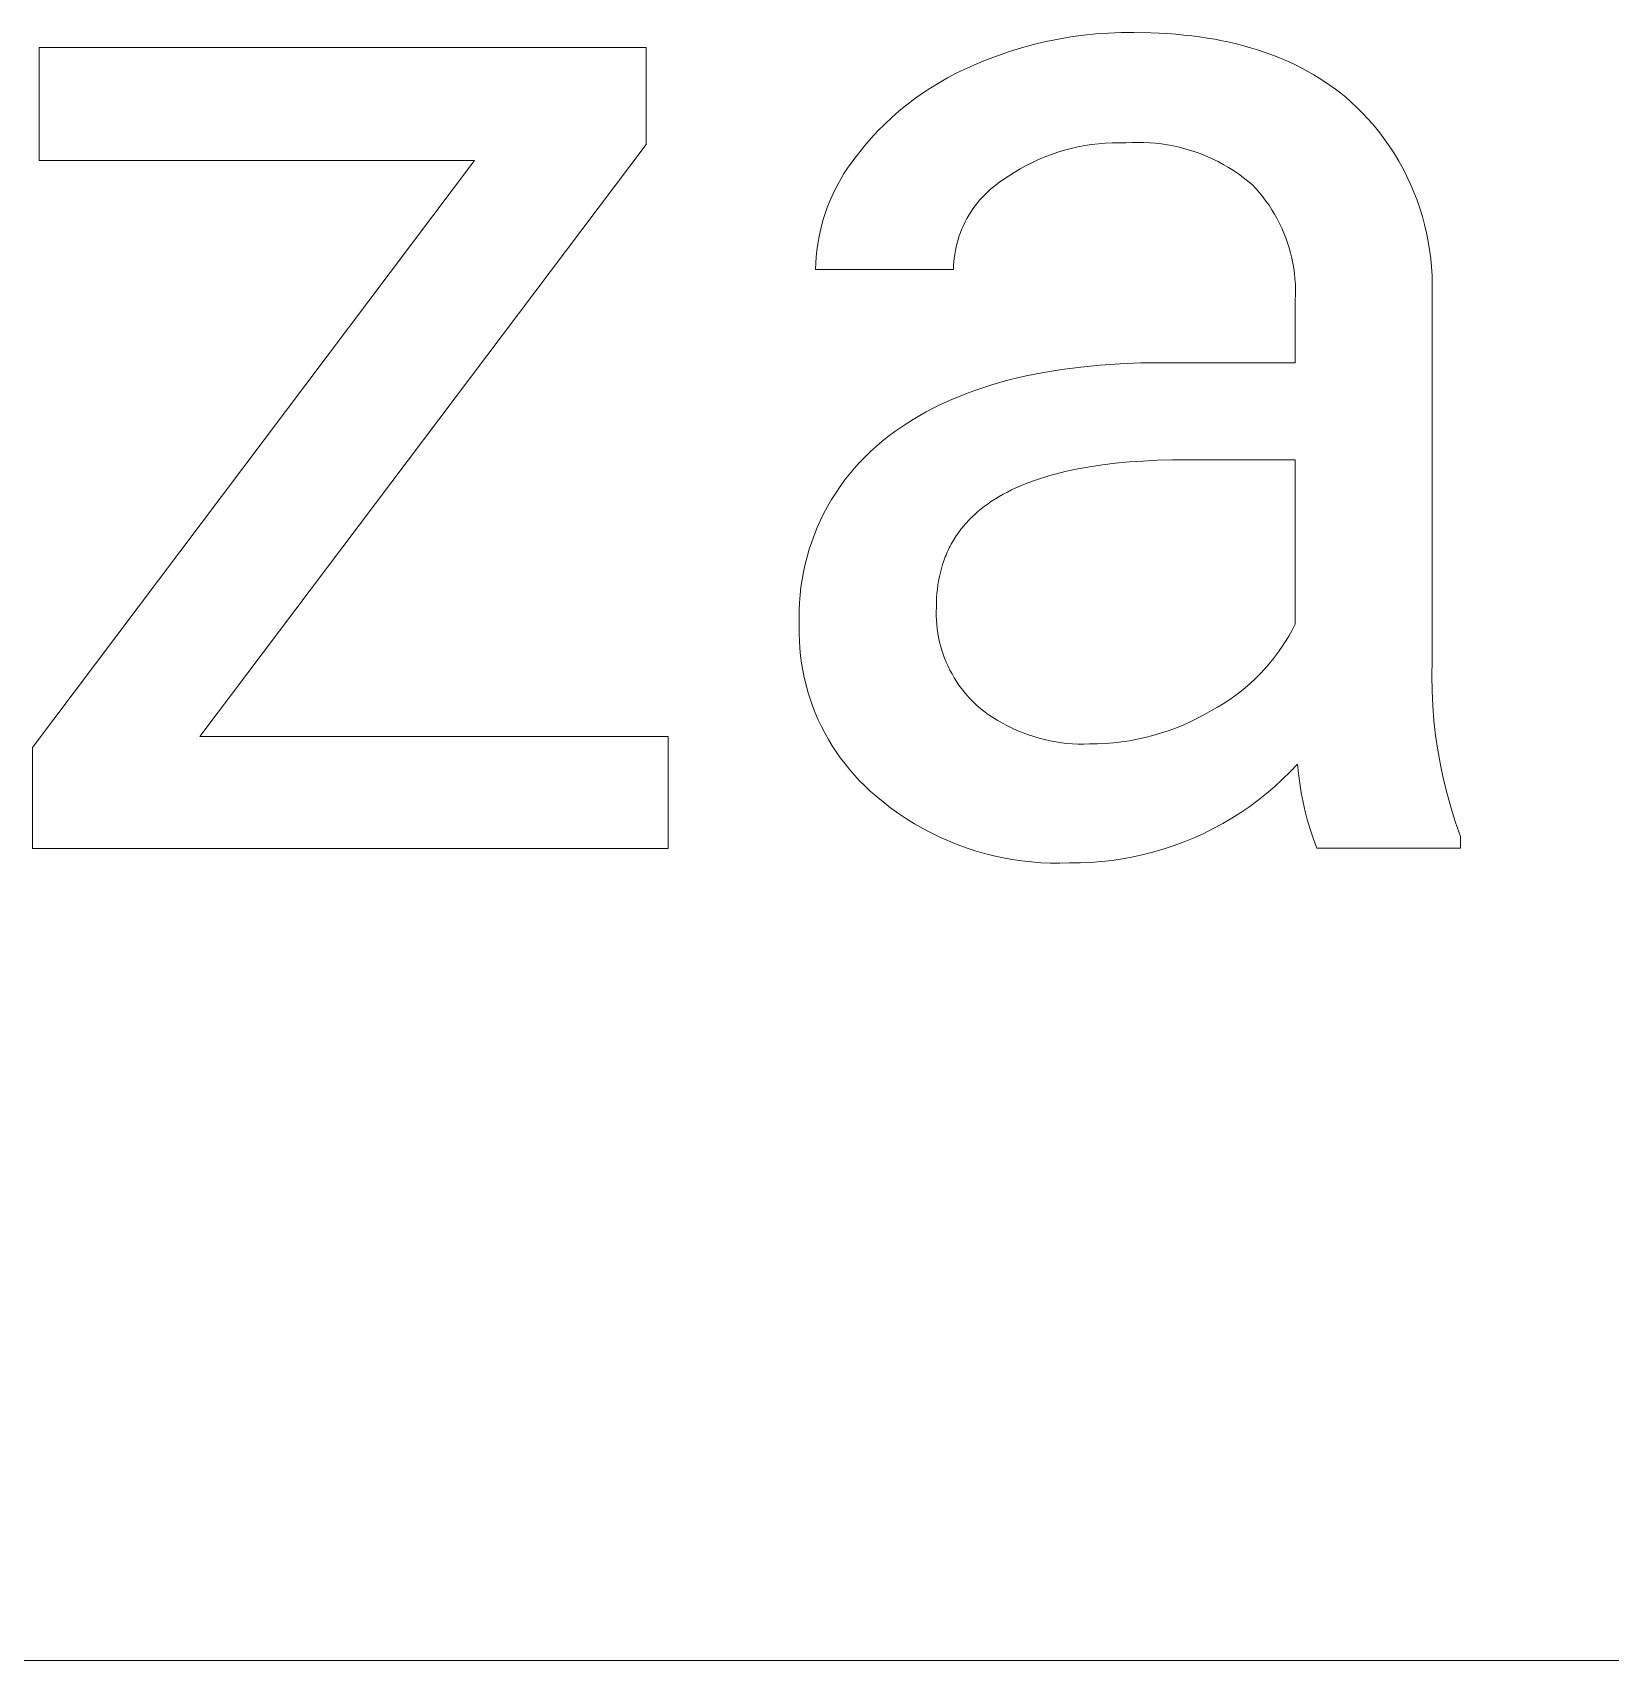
# Model space of a CAD drawing. Header units: millimetres. Extents: x -1421 to 3505, y -683 to 2759.
# Drawn here: x 2107.4 to 2175.7, y -407.4 to -337 of the extents above; entities that cross this region are included whole.
import ezdxf

# ---------------------------------------------------------------- set-up
doc = ezdxf.new("R2010")
doc.units = ezdxf.units.MM
doc.header["$MEASUREMENT"] = 0
doc.layers.add('Domyślny', color=7, linetype='Continuous', true_color=0x000000)

msp = doc.modelspace()

# ---------------------------------------------------------------- linework, layer by layer
at = {"layer": 'Domyślny', "color": 18, "lineweight": 15, "true_color": 0x000000}
for p, q in [((2150.77, -337.478), (2151.303, -337.351)), ((2151.303, -337.351), (2151.84, -337.242)), ((2151.84, -337.242), (2152.379, -337.151)), ((2152.379, -337.151), (2152.922, -337.077)), ((2152.922, -337.077), (2153.467, -337.021)), ((2153.467, -337.021), (2154.013, -336.983)), ((2154.013, -336.983), (2154.56, -336.964)), ((2154.56, -336.964), (2155.108, -336.962)), ((2155.108, -336.962), (2155.848, -336.974)), ((2155.848, -336.974), (2156.568, -337.009)), ((2156.568, -337.009), (2156.92, -337.035)), ((2156.92, -337.035), (2157.267, -337.068)), ((2157.267, -337.068), (2157.609, -337.106)), ((2157.609, -337.106), (2157.946, -337.149)), ((2157.946, -337.149), (2158.278, -337.199)), ((2158.278, -337.199), (2158.605, -337.255)), ((2158.605, -337.255), (2158.926, -337.316)), ((2158.926, -337.316), (2159.243, -337.383)), ((2159.243, -337.383), (2159.554, -337.456)), ((2159.554, -337.456), (2159.86, -337.535)), ((2107.725, -342.498), (2107.725, -337.61)), ((2107.725, -337.61), (2134.002, -337.61)), ((2134.002, -337.61), (2134.002, -341.809)), ((2148.186, -338.373), (2148.69, -338.16)), ((2148.69, -338.16), (2149.202, -337.964)), ((2149.202, -337.964), (2149.719, -337.785)), ((2149.719, -337.785), (2150.242, -337.623)), ((2150.242, -337.623), (2150.77, -337.478)), ((2159.86, -337.535), (2160.161, -337.62)), ((2160.161, -337.62), (2160.457, -337.71)), ((2160.457, -337.71), (2160.748, -337.807)), ((2160.748, -337.807), (2161.034, -337.909)), ((2161.034, -337.909), (2161.314, -338.017)), ((2161.314, -338.017), (2161.589, -338.131)), ((2161.589, -338.131), (2161.86, -338.25)), ((2147.043, -338.922), (2147.418, -338.726)), ((2147.418, -338.726), (2147.799, -338.543)), ((2147.799, -338.543), (2148.186, -338.373)), ((2161.86, -338.25), (2162.125, -338.376)), ((2162.125, -338.376), (2162.384, -338.507)), ((2162.384, -338.507), (2162.639, -338.644)), ((2162.639, -338.644), (2162.889, -338.786)), ((2162.889, -338.786), (2163.133, -338.935)), ((2145.963, -339.585), (2146.315, -339.352)), ((2146.315, -339.352), (2146.676, -339.131)), ((2146.676, -339.131), (2147.043, -338.922)), ((2163.133, -338.935), (2163.372, -339.089)), ((2163.372, -339.089), (2163.606, -339.249)), ((2163.606, -339.249), (2163.835, -339.415)), ((2163.835, -339.415), (2164.059, -339.587)), ((2144.955, -340.354), (2145.282, -340.086)), ((2145.282, -340.086), (2145.618, -339.83)), ((2145.618, -339.83), (2145.963, -339.585)), ((2164.059, -339.587), (2164.277, -339.764)), ((2164.277, -339.764), (2164.49, -339.947)), ((2164.49, -339.947), (2164.76, -340.201)), ((2164.76, -340.201), (2165.022, -340.465)), ((2144.031, -341.221), (2144.329, -340.922)), ((2144.329, -340.922), (2144.637, -340.632)), ((2144.637, -340.632), (2144.955, -340.354)), ((2165.022, -340.465), (2165.274, -340.737)), ((2165.274, -340.737), (2165.516, -341.017)), ((2143.465, -341.85), (2143.743, -341.531)), ((2143.743, -341.531), (2144.031, -341.221)), ((2165.516, -341.017), (2165.749, -341.306)), ((2165.749, -341.306), (2165.972, -341.602)), ((2165.972, -341.602), (2166.184, -341.906)), ((2134.002, -341.809), (2114.68, -367.431)), ((2143.029, -342.392), (2143.199, -342.178)), ((2143.199, -342.178), (2143.465, -341.85)), ((2151.26, -342.342), (2150.985, -342.458)), ((2151.539, -342.237), (2151.26, -342.342)), ((2151.822, -342.141), (2151.539, -342.237)), ((2152.108, -342.055), (2151.822, -342.141)), ((2152.396, -341.978), (2152.108, -342.055)), ((2152.687, -341.912), (2152.396, -341.978)), ((2152.98, -341.856), (2152.687, -341.912)), ((2153.275, -341.81), (2152.98, -341.856)), ((2153.571, -341.775), (2153.275, -341.81)), ((2153.869, -341.749), (2153.571, -341.775)), ((2154.167, -341.734), (2153.869, -341.749)), ((2154.465, -341.73), (2154.167, -341.734)), ((2154.763, -341.735), (2154.465, -341.73)), ((2155.021, -341.721), (2154.763, -341.735)), ((2155.278, -341.716), (2155.021, -341.721)), ((2155.536, -341.719), (2155.278, -341.716)), ((2155.793, -341.731), (2155.536, -341.719)), ((2156.05, -341.752), (2155.793, -341.731)), ((2156.305, -341.782), (2156.05, -341.752)), ((2156.56, -341.821), (2156.305, -341.782)), ((2156.813, -341.868), (2156.56, -341.821)), ((2157.065, -341.924), (2156.813, -341.868)), ((2157.314, -341.988), (2157.065, -341.924)), ((2157.561, -342.061), (2157.314, -341.988)), ((2157.806, -342.142), (2157.561, -342.061)), ((2158.047, -342.232), (2157.806, -342.142)), ((2158.286, -342.329), (2158.047, -342.232)), ((2158.52, -342.435), (2158.286, -342.329)), ((2166.184, -341.906), (2166.386, -342.217)), ((2166.386, -342.217), (2166.577, -342.535)), ((2107.446, -367.906), (2126.572, -342.498)), ((2126.572, -342.498), (2107.725, -342.498)), ((2142.421, -343.302), (2142.562, -343.067)), ((2142.562, -343.067), (2142.71, -342.837)), ((2142.71, -342.837), (2142.866, -342.612)), ((2142.866, -342.612), (2143.029, -342.392)), ((2149.929, -343.012), (2149.678, -343.173)), ((2150.186, -342.86), (2149.929, -343.012)), ((2150.447, -342.717), (2150.186, -342.86)), ((2150.714, -342.583), (2150.447, -342.717)), ((2150.985, -342.458), (2150.714, -342.583)), ((2158.751, -342.549), (2158.52, -342.435)), ((2158.978, -342.671), (2158.751, -342.549)), ((2159.201, -342.8), (2158.978, -342.671)), ((2159.419, -342.937), (2159.201, -342.8)), ((2159.633, -343.081), (2159.419, -342.937)), ((2159.841, -343.232), (2159.633, -343.081)), ((2166.577, -342.535), (2166.757, -342.86)), ((2166.757, -342.86), (2166.925, -343.19)), ((2142.048, -344.032), (2142.164, -343.785)), ((2142.164, -343.785), (2142.289, -343.541)), ((2142.289, -343.541), (2142.421, -343.302)), ((2148.909, -343.74), (2148.787, -343.85)), ((2149.035, -343.634), (2148.909, -343.74)), ((2149.164, -343.532), (2149.035, -343.634)), ((2149.296, -343.435), (2149.164, -343.532)), ((2149.432, -343.343), (2149.296, -343.435)), ((2149.678, -343.173), (2149.432, -343.343)), ((2160.044, -343.391), (2159.841, -343.232)), ((2160.242, -343.556), (2160.044, -343.391)), ((2160.397, -343.723), (2160.242, -343.556)), ((2160.545, -343.894), (2160.397, -343.723)), ((2166.925, -343.19), (2167.083, -343.526)), ((2167.083, -343.526), (2167.228, -343.867)), ((2141.84, -344.539), (2141.94, -344.284)), ((2141.94, -344.284), (2142.048, -344.032)), ((2148.24, -344.461), (2148.144, -344.594)), ((2148.341, -344.331), (2148.24, -344.461)), ((2148.446, -344.205), (2148.341, -344.331)), ((2148.556, -344.083), (2148.446, -344.205)), ((2148.67, -343.964), (2148.556, -344.083)), ((2148.787, -343.85), (2148.67, -343.964)), ((2160.688, -344.071), (2160.545, -343.894)), ((2160.825, -344.253), (2160.688, -344.071)), ((2160.956, -344.439), (2160.825, -344.253)), ((2161.08, -344.629), (2160.956, -344.439)), ((2167.228, -343.867), (2167.362, -344.213)), ((2167.362, -344.213), (2167.483, -344.563)), ((2141.594, -345.321), (2141.667, -345.058)), ((2141.667, -345.058), (2141.75, -344.797)), ((2141.75, -344.797), (2141.84, -344.539)), ((2147.807, -345.158), (2147.736, -345.306)), ((2147.884, -345.013), (2147.807, -345.158)), ((2147.966, -344.87), (2147.884, -345.013)), ((2148.052, -344.731), (2147.966, -344.87)), ((2148.144, -344.594), (2148.052, -344.731)), ((2161.197, -344.823), (2161.08, -344.629)), ((2161.308, -345.022), (2161.197, -344.823)), ((2161.413, -345.224), (2161.308, -345.022)), ((2167.483, -344.563), (2167.593, -344.917)), ((2167.593, -344.917), (2167.69, -345.275)), ((2141.426, -346.125), (2141.473, -345.855)), ((2141.473, -345.855), (2141.529, -345.587)), ((2141.529, -345.587), (2141.594, -345.321)), ((2147.552, -345.763), (2147.502, -345.92)), ((2147.608, -345.609), (2147.552, -345.763)), ((2147.669, -345.456), (2147.608, -345.609)), ((2147.736, -345.306), (2147.669, -345.456)), ((2161.51, -345.429), (2161.413, -345.224)), ((2161.6, -345.638), (2161.51, -345.429)), ((2161.683, -345.849), (2161.6, -345.638)), ((2161.759, -346.064), (2161.683, -345.849)), ((2167.69, -345.275), (2167.775, -345.636)), ((2167.775, -345.636), (2167.848, -346)), ((2141.36, -346.668), (2141.388, -346.396)), ((2141.388, -346.396), (2141.426, -346.125)), ((2147.356, -346.56), (2147.333, -346.722)), ((2147.384, -346.398), (2147.356, -346.56)), ((2147.418, -346.237), (2147.384, -346.398)), ((2147.457, -346.078), (2147.418, -346.237)), ((2147.502, -345.92), (2147.457, -346.078)), ((2161.827, -346.28), (2161.759, -346.064)), ((2161.888, -346.499), (2161.827, -346.28)), ((2161.942, -346.72), (2161.888, -346.499)), ((2167.848, -346), (2167.908, -346.366)), ((2167.908, -346.366), (2167.955, -346.734)), ((2141.329, -347.214), (2141.34, -346.941)), ((2147.3, -347.214), (2141.329, -347.214)), ((2141.34, -346.941), (2141.36, -346.668)), ((2147.305, -347.05), (2147.3, -347.214)), ((2147.316, -346.886), (2147.305, -347.05)), ((2147.333, -346.722), (2147.316, -346.886)), ((2161.988, -346.943), (2161.942, -346.72)), ((2162.026, -347.167), (2161.988, -346.943)), ((2162.057, -347.392), (2162.026, -347.167)), ((2167.955, -346.734), (2167.99, -347.103)), ((2167.99, -347.103), (2168.011, -347.473)), ((2162.08, -347.618), (2162.057, -347.392)), ((2162.096, -347.845), (2162.08, -347.618)), ((2162.103, -348.072), (2162.096, -347.845)), ((2168.011, -347.473), (2168.021, -347.844)), ((2168.021, -347.844), (2168.017, -348.215)), ((2162.095, -348.526), (2162.103, -348.299)), ((2162.095, -351.249), (2162.095, -348.526)), ((2162.103, -348.299), (2162.103, -348.072)), ((2168.017, -348.215), (2168.017, -364.158)), ((2151.208, -351.67), (2151.996, -351.542)), ((2151.996, -351.542), (2152.81, -351.436)), ((2152.81, -351.436), (2153.65, -351.354)), ((2153.65, -351.354), (2154.515, -351.296)), ((2154.515, -351.296), (2155.405, -351.261)), ((2155.405, -351.261), (2156.322, -351.249)), ((2156.322, -351.249), (2162.095, -351.249)), ((2148.653, -352.304), (2148.999, -352.196)), ((2148.999, -352.196), (2149.351, -352.094)), ((2149.351, -352.094), (2149.709, -351.997)), ((2149.709, -351.997), (2150.074, -351.907)), ((2150.074, -351.907), (2150.446, -351.822)), ((2150.446, -351.822), (2150.824, -351.743)), ((2150.824, -351.743), (2151.208, -351.67)), ((2146.717, -353.073), (2147.023, -352.931)), ((2147.023, -352.931), (2147.336, -352.794)), ((2147.336, -352.794), (2147.656, -352.663)), ((2147.656, -352.663), (2147.982, -352.537)), ((2147.982, -352.537), (2148.314, -352.418)), ((2148.314, -352.418), (2148.653, -352.304)), ((2145.558, -353.702), (2145.838, -353.536)), ((2145.838, -353.536), (2146.124, -353.376)), ((2146.124, -353.376), (2146.417, -353.222)), ((2146.417, -353.222), (2146.717, -353.073)), ((2144.486, -354.434), (2144.758, -354.234)), ((2144.758, -354.234), (2145.018, -354.051)), ((2145.018, -354.051), (2145.284, -353.874)), ((2145.284, -353.874), (2145.558, -353.702)), ((2143.714, -355.086), (2143.963, -354.86)), ((2143.963, -354.86), (2144.221, -354.642)), ((2144.221, -354.642), (2144.486, -354.434)), ((2143.013, -355.814), (2143.238, -355.564)), ((2143.238, -355.564), (2143.472, -355.321)), ((2143.472, -355.321), (2143.714, -355.086)), ((2153.207, -355.752), (2152.686, -355.845)), ((2153.75, -355.672), (2153.207, -355.752)), ((2154.314, -355.603), (2153.75, -355.672)), ((2154.899, -355.547), (2154.314, -355.603)), ((2155.506, -355.504), (2154.899, -355.547)), ((2156.134, -355.473), (2155.506, -355.504)), ((2156.783, -355.454), (2156.134, -355.473)), ((2157.453, -355.448), (2156.783, -355.454)), ((2162.095, -355.448), (2157.453, -355.448)), ((2162.095, -362.567), (2162.095, -355.448)), ((2142.391, -356.611), (2142.589, -356.338)), ((2142.589, -356.338), (2142.796, -356.073)), ((2142.796, -356.073), (2143.013, -355.814)), ((2150.604, -356.419), (2150.399, -356.498)), ((2150.814, -356.343), (2150.604, -356.419)), ((2151.029, -356.27), (2150.814, -356.343)), ((2151.25, -356.2), (2151.029, -356.27)), ((2151.476, -356.133), (2151.25, -356.2)), ((2151.707, -356.069), (2151.476, -356.133)), ((2152.186, -355.951), (2151.707, -356.069)), ((2152.686, -355.845), (2152.186, -355.951)), ((2141.854, -357.468), (2142.023, -357.176)), ((2142.023, -357.176), (2142.202, -356.89)), ((2142.202, -356.89), (2142.391, -356.611)), ((2149.115, -357.14), (2148.953, -357.245)), ((2149.283, -357.039), (2149.115, -357.14)), ((2149.455, -356.941), (2149.283, -357.039)), ((2149.634, -356.846), (2149.455, -356.941)), ((2149.817, -356.755), (2149.634, -356.846)), ((2150.006, -356.666), (2149.817, -356.755)), ((2150.2, -356.58), (2150.006, -356.666)), ((2150.399, -356.498), (2150.2, -356.58)), ((2141.546, -358.067), (2141.695, -357.765)), ((2141.695, -357.765), (2141.854, -357.468)), ((2148.222, -357.813), (2148.092, -357.936)), ((2148.358, -357.693), (2148.222, -357.813)), ((2148.499, -357.576), (2148.358, -357.693)), ((2148.645, -357.463), (2148.499, -357.576)), ((2148.796, -357.352), (2148.645, -357.463)), ((2148.953, -357.245), (2148.796, -357.352)), ((2141.281, -358.687), (2141.408, -358.375)), ((2141.408, -358.375), (2141.546, -358.067)), ((2147.572, -358.528), (2147.521, -358.598)), ((2147.624, -358.459), (2147.572, -358.528)), ((2147.678, -358.391), (2147.624, -358.459)), ((2147.733, -358.324), (2147.678, -358.391)), ((2147.848, -358.191), (2147.733, -358.324)), ((2147.967, -358.062), (2147.848, -358.191)), ((2148.092, -357.936), (2147.967, -358.062)), ((2141.058, -359.323), (2141.164, -359.003)), ((2141.164, -359.003), (2141.281, -358.687)), ((2147.12, -359.261), (2147.082, -359.338)), ((2147.159, -359.184), (2147.12, -359.261)), ((2147.2, -359.108), (2147.159, -359.184)), ((2147.242, -359.033), (2147.2, -359.108)), ((2147.285, -358.958), (2147.242, -359.033)), ((2147.329, -358.885), (2147.285, -358.958)), ((2147.375, -358.812), (2147.329, -358.885)), ((2147.422, -358.74), (2147.375, -358.812)), ((2147.471, -358.668), (2147.422, -358.74)), ((2147.521, -358.598), (2147.471, -358.668)), ((2140.808, -360.302), (2140.88, -359.973)), ((2140.88, -359.973), (2140.964, -359.647)), ((2140.964, -359.647), (2141.058, -359.323)), ((2146.827, -359.987), (2146.777, -360.157)), ((2146.883, -359.82), (2146.827, -359.987)), ((2146.944, -359.656), (2146.883, -359.82)), ((2146.977, -359.576), (2146.944, -359.656)), ((2147.011, -359.496), (2146.977, -359.576)), ((2147.046, -359.417), (2147.011, -359.496)), ((2147.082, -359.338), (2147.046, -359.417)), ((2140.698, -360.967), (2140.747, -360.634)), ((2140.747, -360.634), (2140.808, -360.302)), ((2146.657, -360.686), (2146.628, -360.869)), ((2146.692, -360.507), (2146.657, -360.686)), ((2146.732, -360.33), (2146.692, -360.507)), ((2146.777, -360.157), (2146.732, -360.33)), ((2140.634, -361.638), (2140.66, -361.302)), ((2140.66, -361.302), (2140.698, -360.967)), ((2146.586, -361.243), (2146.572, -361.435)), ((2146.604, -361.054), (2146.586, -361.243)), ((2146.628, -360.869), (2146.604, -361.054)), ((2140.616, -362.312), (2140.619, -361.975)), ((2140.619, -361.975), (2140.634, -361.638)), ((2146.562, -361.829), (2146.556, -362.017)), ((2146.556, -362.017), (2146.556, -362.205)), ((2146.565, -361.631), (2146.562, -361.829)), ((2146.572, -361.435), (2146.565, -361.631)), ((2140.624, -362.649), (2140.616, -362.312)), ((2140.622, -362.97), (2140.624, -362.649)), ((2146.556, -362.205), (2146.564, -362.393)), ((2146.564, -362.393), (2146.577, -362.581)), ((2146.577, -362.581), (2146.597, -362.768)), ((2146.597, -362.768), (2146.624, -362.954)), ((2161.96, -362.828), (2162.095, -362.567)), ((2140.632, -363.29), (2140.622, -362.97)), ((2140.652, -363.61), (2140.632, -363.29)), ((2146.624, -362.954), (2146.657, -363.139)), ((2146.657, -363.139), (2146.697, -363.323)), ((2146.697, -363.323), (2146.743, -363.505)), ((2146.743, -363.505), (2146.795, -363.686)), ((2161.5, -363.58), (2161.662, -363.334)), ((2161.662, -363.334), (2161.815, -363.084)), ((2161.815, -363.084), (2161.96, -362.828)), ((2140.684, -363.929), (2140.652, -363.61)), ((2140.726, -364.247), (2140.684, -363.929)), ((2146.795, -363.686), (2146.853, -363.865)), ((2146.853, -363.865), (2146.918, -364.041)), ((2146.918, -364.041), (2146.989, -364.215)), ((2146.989, -364.215), (2147.066, -364.387)), ((2160.966, -364.281), (2161.152, -364.053)), ((2161.152, -364.053), (2161.33, -363.82)), ((2161.33, -363.82), (2161.5, -363.58)), ((2168.017, -364.158), (2168.004, -364.803)), ((2140.779, -364.563), (2140.726, -364.247)), ((2140.843, -364.877), (2140.779, -364.563)), ((2140.918, -365.188), (2140.843, -364.877)), ((2147.066, -364.387), (2147.148, -364.556)), ((2147.148, -364.556), (2147.237, -364.722)), ((2147.237, -364.722), (2147.331, -364.885)), ((2147.331, -364.885), (2147.431, -365.044)), ((2160.148, -365.125), (2160.363, -364.924)), ((2160.363, -364.924), (2160.572, -364.717)), ((2160.572, -364.717), (2160.773, -364.502)), ((2160.773, -364.502), (2160.966, -364.281)), ((2168.004, -364.803), (2168.012, -365.448)), ((2141.003, -365.497), (2140.918, -365.188)), ((2141.099, -365.803), (2141.003, -365.497)), ((2147.431, -365.044), (2147.536, -365.2)), ((2147.536, -365.2), (2147.647, -365.352)), ((2147.647, -365.352), (2147.763, -365.5)), ((2147.763, -365.5), (2147.884, -365.644)), ((2159.464, -365.68), (2159.698, -365.503)), ((2159.698, -365.503), (2159.927, -365.318)), ((2159.927, -365.318), (2160.148, -365.125)), ((2168.012, -365.448), (2168.042, -366.093)), ((2141.205, -366.106), (2141.099, -365.803)), ((2141.321, -366.404), (2141.205, -366.106)), ((2147.884, -365.644), (2148.01, -365.784)), ((2148.01, -365.784), (2148.14, -365.919)), ((2148.14, -365.919), (2148.276, -366.05)), ((2148.276, -366.05), (2148.415, -366.176)), ((2148.415, -366.176), (2148.609, -366.326)), ((2148.609, -366.326), (2148.807, -366.469)), ((2158.17, -366.479), (2158.47, -366.307)), ((2158.47, -366.307), (2158.727, -366.163)), ((2158.727, -366.163), (2158.978, -366.01)), ((2158.978, -366.01), (2159.224, -365.849)), ((2159.224, -365.849), (2159.464, -365.68)), ((2168.042, -366.093), (2168.093, -366.736)), ((2141.448, -366.699), (2141.321, -366.404)), ((2141.585, -366.989), (2141.448, -366.699)), ((2141.732, -367.274), (2141.585, -366.989)), ((2148.807, -366.469), (2149.01, -366.606)), ((2149.01, -366.606), (2149.217, -366.735)), ((2149.217, -366.735), (2149.429, -366.857)), ((2149.429, -366.857), (2149.645, -366.972)), ((2149.645, -366.972), (2149.864, -367.08)), ((2156.914, -367.061), (2157.235, -366.931)), ((2157.235, -366.931), (2157.551, -366.791)), ((2157.551, -366.791), (2157.863, -366.64)), ((2157.863, -366.64), (2158.17, -366.479)), ((2168.093, -366.736), (2168.164, -367.378)), ((2114.68, -367.431), (2134.954, -367.431)), ((2134.954, -367.431), (2134.954, -372.269)), ((2141.888, -367.553), (2141.732, -367.274)), ((2142.054, -367.828), (2141.888, -367.553)), ((2149.864, -367.08), (2150.087, -367.18)), ((2150.087, -367.18), (2150.314, -367.272)), ((2150.314, -367.272), (2150.543, -367.357)), ((2150.543, -367.357), (2150.776, -367.433)), ((2150.776, -367.433), (2151.01, -367.502)), ((2151.01, -367.502), (2151.247, -367.562)), ((2151.247, -367.562), (2151.486, -367.615)), ((2151.486, -367.615), (2151.727, -367.659)), ((2151.727, -367.659), (2151.969, -367.695)), ((2151.969, -367.695), (2152.212, -367.723)), ((2152.212, -367.723), (2152.455, -367.742)), ((2152.455, -367.742), (2152.7, -367.753)), ((2152.944, -367.756), (2153.189, -367.75)), ((2153.189, -367.75), (2153.535, -367.745)), ((2153.535, -367.745), (2153.881, -367.728)), ((2153.881, -367.728), (2154.226, -367.7)), ((2154.226, -367.7), (2154.57, -367.66)), ((2154.57, -367.66), (2154.913, -367.608)), ((2154.913, -367.608), (2155.253, -367.545)), ((2155.253, -367.545), (2155.591, -367.471)), ((2155.591, -367.471), (2155.927, -367.385)), ((2155.927, -367.385), (2156.259, -367.288)), ((2156.259, -367.288), (2156.589, -367.18)), ((2156.589, -367.18), (2156.914, -367.061)), ((2168.164, -367.378), (2168.257, -368.016)), ((2107.446, -372.269), (2107.446, -367.906)), ((2142.229, -368.096), (2142.054, -367.828)), ((2142.413, -368.359), (2142.229, -368.096)), ((2142.606, -368.614), (2142.413, -368.359)), ((2152.7, -367.753), (2152.944, -367.756)), ((2168.257, -368.016), (2168.371, -368.651)), ((2142.808, -368.864), (2142.606, -368.614)), ((2143.018, -369.106), (2142.808, -368.864)), ((2143.236, -369.34), (2143.018, -369.106)), ((2161.876, -368.954), (2161.546, -369.278)), ((2162.194, -368.62), (2161.876, -368.954)), ((2162.232, -369.035), (2162.194, -368.62)), ((2162.284, -369.448), (2162.232, -369.035)), ((2168.371, -368.651), (2168.505, -369.282)), ((2143.462, -369.567), (2143.236, -369.34)), ((2143.696, -369.787), (2143.462, -369.567)), ((2143.937, -369.998), (2143.696, -369.787)), ((2161.205, -369.589), (2160.854, -369.889)), ((2161.546, -369.278), (2161.205, -369.589)), ((2162.349, -369.86), (2162.284, -369.448)), ((2162.429, -370.269), (2162.349, -369.86)), ((2168.505, -369.282), (2168.66, -369.909)), ((2144.255, -370.261), (2143.937, -369.998)), ((2144.582, -370.513), (2144.255, -370.261)), ((2144.918, -370.754), (2144.582, -370.513)), ((2160.12, -370.45), (2159.739, -370.711)), ((2160.492, -370.176), (2160.12, -370.45)), ((2160.854, -369.889), (2160.492, -370.176)), ((2162.522, -370.675), (2162.429, -370.269)), ((2168.66, -369.909), (2168.835, -370.53)), ((2168.835, -370.53), (2169.031, -371.145)), ((2145.261, -370.983), (2144.918, -370.754)), ((2145.612, -371.2), (2145.261, -370.983)), ((2145.97, -371.406), (2145.612, -371.2)), ((2158.951, -371.193), (2158.545, -371.413)), ((2159.35, -370.959), (2158.951, -371.193)), ((2159.739, -370.711), (2159.35, -370.959)), ((2162.629, -371.078), (2162.522, -370.675)), ((2162.75, -371.477), (2162.629, -371.078)), ((2169.031, -371.145), (2169.247, -371.753)), ((2146.335, -371.599), (2145.97, -371.406)), ((2146.706, -371.779), (2146.335, -371.599)), ((2147.083, -371.947), (2146.706, -371.779)), ((2147.466, -372.102), (2147.083, -371.947)), ((2157.711, -371.81), (2157.285, -371.986)), ((2158.132, -371.618), (2157.711, -371.81)), ((2158.545, -371.413), (2158.132, -371.618)), ((2162.883, -371.871), (2162.75, -371.477)), ((2163.03, -372.261), (2162.883, -371.871)), ((2169.247, -371.753), (2169.247, -372.261)), ((2134.954, -372.269), (2107.446, -372.269)), ((2147.853, -372.244), (2147.466, -372.102)), ((2148.246, -372.372), (2147.853, -372.244)), ((2148.642, -372.487), (2148.246, -372.372)), ((2149.042, -372.588), (2148.642, -372.487)), ((2149.445, -372.676), (2149.042, -372.588)), ((2149.851, -372.75), (2149.445, -372.676)), ((2155.073, -372.639), (2154.619, -372.722)), ((2155.524, -372.539), (2155.073, -372.639)), ((2155.971, -372.424), (2155.524, -372.539)), ((2156.414, -372.293), (2155.971, -372.424)), ((2156.852, -372.147), (2156.414, -372.293)), ((2157.285, -371.986), (2156.852, -372.147)), ((2169.247, -372.261), (2163.03, -372.261)), ((2150.26, -372.81), (2149.851, -372.75)), ((2150.67, -372.856), (2150.26, -372.81)), ((2151.082, -372.889), (2150.67, -372.856)), ((2151.494, -372.907), (2151.082, -372.889)), ((2151.907, -372.911), (2151.494, -372.907)), ((2152.319, -372.901), (2151.907, -372.911)), ((2152.781, -372.897), (2152.319, -372.901)), ((2153.242, -372.878), (2152.781, -372.897)), ((2153.703, -372.842), (2153.242, -372.878)), ((2154.162, -372.79), (2153.703, -372.842)), ((2154.619, -372.722), (2154.162, -372.79)), ((1643.607, -407.413), (3505.11, -407.413))]:
    msp.add_line(p, q, dxfattribs=at)

doc.saveas('drawing.dxf')
